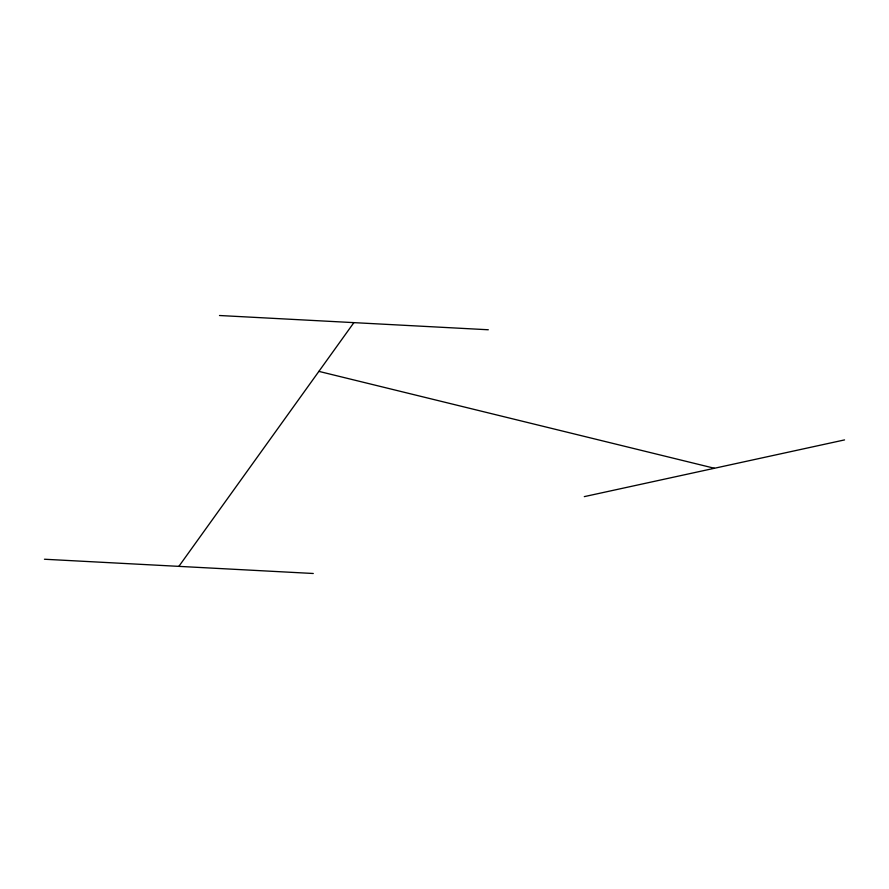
<?xml version="1.0" encoding="UTF-8"?>
<svg xmlns="http://www.w3.org/2000/svg" width="889" height="889" viewBox="0 0 889 889"><rect width="100%" height="100%" fill="white"/><g stroke="black" fill="none" stroke-linecap="round" stroke-linejoin="round"><path stroke-width="1.33" d="M178.867 566.36L353.889 322.64M584.295 496.629L844.55 439.911M219.483 315.506L488.305 329.763M44.45 559.237L313.272 573.494M318.884 371.38L714.423 468.27"/></g></svg>
